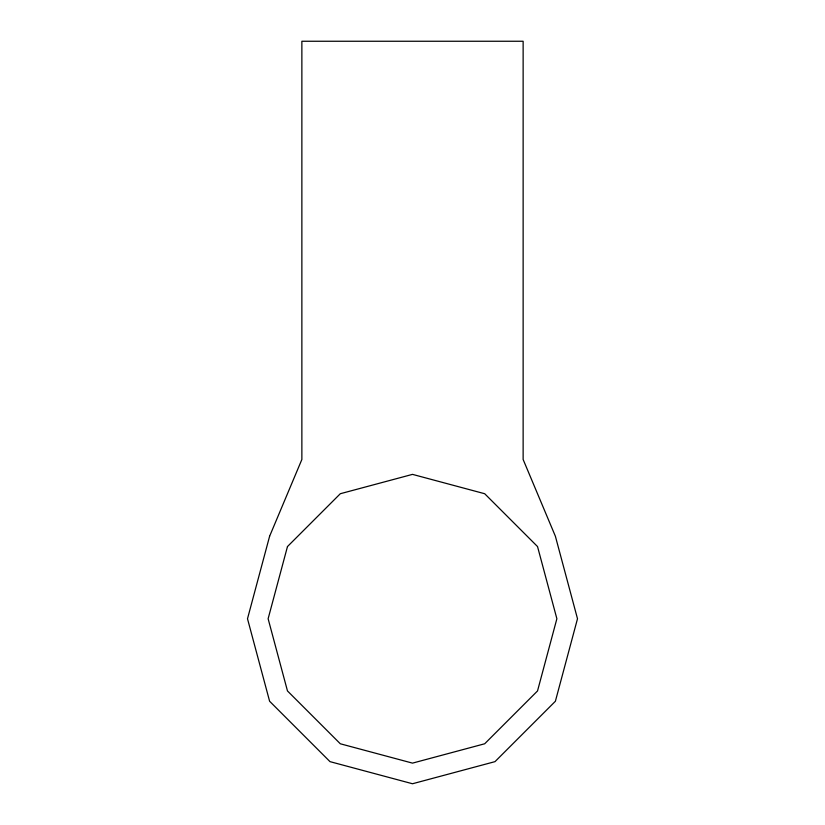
<?xml version="1.0" encoding="UTF-8"?>
<svg xmlns="http://www.w3.org/2000/svg" width="825" height="825" viewBox="0 0 825 825"><rect width="100%" height="100%" fill="white"/><g stroke="black" fill="none" stroke-linecap="round" stroke-linejoin="round"><path stroke-width="1.24" d="M269.61 536.25L247.5 618.75L269.61 701.25L330 761.64L412.5 783.75L495 761.64L555.39 701.25L577.5 618.75L555.39 536.25L523.132 459.484L523.132 41.25L301.868 41.25L301.868 459.484L269.61 536.25M287.471 546.562L268.125 618.75L287.471 690.938L340.312 743.779L412.5 763.125L484.688 743.779L537.529 690.938L556.875 618.75L537.529 546.562L484.688 493.721L412.5 474.375L340.312 493.721L287.471 546.562"/></g></svg>
